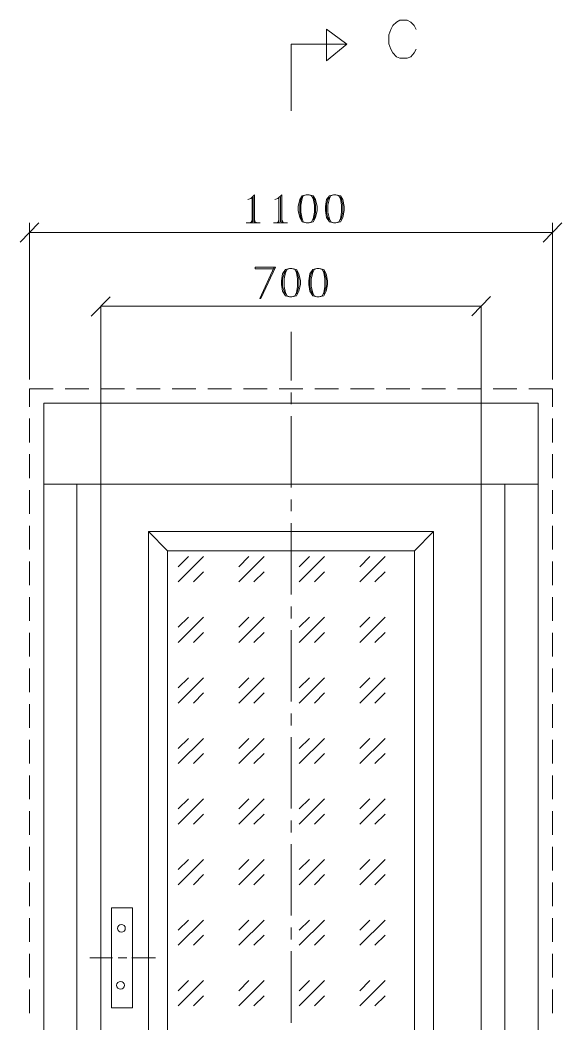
# Model space of a CAD drawing. Header units: inches. Extents: x 21 to 9510, y 4543 to 8390.
# Drawn here: x 243 to 1382, y 6280 to 8390 of the extents above; entities that cross this region are included whole.
import ezdxf

# ---------------------------------------------------------------- set-up
doc = ezdxf.new("R2010")
doc.units = ezdxf.units.IN
doc.header["$MEASUREMENT"] = 0

msp = doc.modelspace()

# ---------------------------------------------------------------- hatches: boundary and pattern name
h = msp.add_hatch()
h.set_pattern_fill('GOST_GLASS', color=256, scale=15)
h.set_pattern_definition([(45, (64723.8, -27919.7), (127.27922, 0), [75, -105]), (45, (64755.62, -27919.7), (127.27922, 0), [30, -150]), (45, (64723.8, -27887.88), (127.27922, 0), [30, -150])])
h.paths.add_polyline_path([(552.339, 5554.593), (1072.09, 5554.593), (1072.09, 7275.011), (552.339, 7275.011)])

# ---------------------------------------------------------------- linework, layer by layer
at = {"color": 7, "linetype": 'Continuous', "lineweight": 20, "transparency": 33554666}
for p, q in [((362.09, 7415.011, -137), (362.09, 5414.593, -137)), ((362.09, 7415.011, -137), (362.09, 5414.593, -137)), ((1212.09, 7415.011, -137), (1212.09, 5414.593, -137)), ((1212.09, 7415.011, -137), (1212.09, 5414.593, -137)), ((1262.09, 7415.011, -137), (1262.09, 5414.593, -137)), ((1262.09, 7415.011, -137), (1262.09, 5414.593, -137)), ((436.7, 6419.324, -137), (389.308, 6419.324, -137)), ((436.7, 6419.324, -137), (389.308, 6419.324, -137)), ((466.926, 6419.324, -137), (448.641, 6419.324, -137)), ((466.926, 6419.324, -137), (448.641, 6419.324, -137)), ((477.506, 6419.324, -137), (527.081, 6419.324, -137)), ((477.506, 6419.324, -137), (527.081, 6419.324, -137))]:
    msp.add_line(p, q, dxfattribs=at)
at = {"color": 7, "linetype": 'Continuous', "lineweight": 20, "transparency": 33554666, "elevation": -137}
for points in [[(1075.463, 8370.303), (1071.297, 8378.634), (1064.008, 8385.923), (1056.719, 8390.089), (1041.098, 8390.089), (1033.809, 8385.923), (1026.52, 8378.634), (1022.354, 8370.303), (1018.189, 8358.848), (1018.189, 8340.104), (1022.354, 8328.649), (1026.52, 8321.36), (1033.809, 8313.029), (1041.098, 8309.905), (1056.719, 8309.905), (1064.008, 8313.029), (1071.297, 8321.36), (1075.463, 8328.649)], [(1075.463, 8370.303), (1071.297, 8378.634), (1064.008, 8385.923), (1056.719, 8390.089), (1041.098, 8390.089), (1033.809, 8385.923), (1026.52, 8378.634), (1022.354, 8370.303), (1018.189, 8358.848), (1018.189, 8340.104), (1022.354, 8328.649), (1026.52, 8321.36), (1033.809, 8313.029), (1041.098, 8309.905), (1056.719, 8309.905), (1064.008, 8313.029), (1071.297, 8321.36), (1075.463, 8328.649)], [(887.191, 8370.963), (929.887, 8339.723), (887.191, 8304.318)], [(887.191, 8370.963), (887.191, 8304.318), (887.191, 8304.318)], [(887.191, 8370.963), (929.887, 8339.723), (887.191, 8304.318)], [(887.191, 8370.963), (887.191, 8304.318), (887.191, 8304.318)], [(812.215, 8339.723), (929.887, 8339.723), (929.887, 8339.723)], [(812.215, 8199.142), (812.215, 8339.723), (812.215, 8339.723)], [(812.215, 8339.723), (929.887, 8339.723), (929.887, 8339.723)], [(812.215, 8199.142), (812.215, 8339.723), (812.215, 8339.723)], [(735.822, 7963.799), (735.822, 8023.155), (727.491, 8014.824), (721.243, 8012.742)], [(735.822, 7963.799), (735.822, 8023.155), (727.491, 8014.824), (721.243, 8012.742)], [(730.615, 8017.949), (730.615, 7963.799), (730.615, 7963.799)], [(730.615, 8017.949), (730.615, 7963.799), (730.615, 7963.799)], [(732.698, 8017.949), (732.698, 7965.881), (732.698, 7965.881)], [(732.698, 8017.949), (732.698, 7965.881), (732.698, 7965.881)], [(793.096, 7963.799), (793.096, 8023.155), (784.765, 8014.824), (778.517, 8012.742)], [(793.096, 7963.799), (793.096, 8023.155), (784.765, 8014.824), (778.517, 8012.742)], [(786.848, 8017.949), (786.848, 7963.799), (786.848, 7963.799)], [(786.848, 8017.949), (786.848, 7963.799), (786.848, 7963.799)], [(789.972, 8017.949), (789.972, 7965.881), (789.972, 7965.881)], [(789.972, 8017.949), (789.972, 7965.881), (789.972, 7965.881)], [(835.791, 8017.949), (832.667, 8012.742), (830.584, 8001.287), (830.584, 7986.708), (832.667, 7975.253), (835.791, 7970.047)], [(835.791, 8017.949), (832.667, 8012.742), (830.584, 8001.287), (830.584, 7986.708), (832.667, 7975.253), (835.791, 7970.047)], [(844.121, 8023.155), (837.873, 8021.073), (835.791, 8014.824), (832.667, 8001.287), (832.667, 7986.708), (835.791, 7972.129), (837.873, 7965.881), (844.121, 7963.799)], [(844.121, 8023.155), (837.873, 8021.073), (835.791, 8014.824), (832.667, 8001.287), (832.667, 7986.708), (835.791, 7972.129), (837.873, 7965.881), (844.121, 7963.799)], [(850.369, 7963.799), (855.576, 7965.881), (858.7, 7972.129), (861.824, 7986.708), (861.824, 8001.287), (858.7, 8014.824), (855.576, 8021.073), (850.369, 8023.155)], [(850.369, 7963.799), (855.576, 7965.881), (858.7, 7972.129), (861.824, 7986.708), (861.824, 8001.287), (858.7, 8014.824), (855.576, 8021.073), (850.369, 8023.155)], [(858.7, 7970.047), (861.824, 7975.253), (863.907, 7986.708), (863.907, 8001.287), (861.824, 8012.742), (858.7, 8017.949)], [(858.7, 7970.047), (861.824, 7975.253), (863.907, 7986.708), (863.907, 8001.287), (861.824, 8012.742), (858.7, 8017.949)], [(893.064, 8017.949), (889.94, 8012.742), (886.816, 8001.287), (886.816, 7986.708), (889.94, 7975.253), (893.064, 7970.047)], [(893.064, 8017.949), (889.94, 8012.742), (886.816, 8001.287), (886.816, 7986.708), (889.94, 7975.253), (893.064, 7970.047)], [(901.395, 8023.155), (896.188, 8021.073), (893.064, 8014.824), (889.94, 8001.287), (889.94, 7986.708), (893.064, 7972.129), (896.188, 7965.881), (901.395, 7963.799)], [(901.395, 8023.155), (896.188, 8021.073), (893.064, 8014.824), (889.94, 8001.287), (889.94, 7986.708), (893.064, 7972.129), (896.188, 7965.881), (901.395, 7963.799)], [(906.602, 7963.799), (912.85, 7965.881), (915.974, 7972.129), (918.057, 7986.708), (918.057, 8001.287), (915.974, 8014.824), (912.85, 8021.073), (906.602, 8023.155)], [(906.602, 7963.799), (912.85, 7965.881), (915.974, 7972.129), (918.057, 7986.708), (918.057, 8001.287), (915.974, 8014.824), (912.85, 8021.073), (906.602, 8023.155)], [(915.974, 7970.047), (918.057, 7975.253), (921.181, 7986.708), (921.181, 8001.287), (918.057, 8012.742), (915.974, 8017.949)], [(915.974, 7970.047), (918.057, 7975.253), (921.181, 7986.708), (921.181, 8001.287), (918.057, 8012.742), (915.974, 8017.949)], [(282.172, 7963.799), (242.601, 7923.186), (242.601, 7923.186)], [(282.172, 7963.799), (242.601, 7923.186), (242.601, 7923.186)], [(262.386, 7634.735), (262.386, 7963.799), (262.386, 7963.799)], [(262.386, 7634.735), (262.386, 7963.799), (262.386, 7963.799)], [(718.119, 7963.799), (747.277, 7963.799), (747.277, 7963.799)], [(718.119, 7963.799), (747.277, 7963.799), (747.277, 7963.799)], [(730.615, 7965.881), (724.367, 7963.799), (724.367, 7963.799)], [(730.615, 7965.881), (724.367, 7963.799), (724.367, 7963.799)], [(730.615, 7970.047), (727.491, 7963.799), (727.491, 7963.799)], [(730.615, 7970.047), (727.491, 7963.799), (727.491, 7963.799)], [(735.822, 7970.047), (737.904, 7963.799), (737.904, 7963.799)], [(735.822, 7970.047), (737.904, 7963.799), (737.904, 7963.799)], [(735.822, 7965.881), (742.07, 7963.799), (742.07, 7963.799)], [(735.822, 7965.881), (742.07, 7963.799), (742.07, 7963.799)], [(775.393, 7963.799), (804.55, 7963.799), (804.55, 7963.799)], [(775.393, 7963.799), (804.55, 7963.799), (804.55, 7963.799)], [(786.848, 7965.881), (781.641, 7963.799), (781.641, 7963.799)], [(786.848, 7965.881), (781.641, 7963.799), (781.641, 7963.799)], [(786.848, 7970.047), (784.765, 7963.799), (784.765, 7963.799)], [(786.848, 7970.047), (784.765, 7963.799), (784.765, 7963.799)], [(793.096, 7970.047), (796.22, 7963.799), (796.22, 7963.799)], [(793.096, 7970.047), (796.22, 7963.799), (796.22, 7963.799)], [(793.096, 7965.881), (798.302, 7963.799), (798.302, 7963.799)], [(793.096, 7965.881), (798.302, 7963.799), (798.302, 7963.799)], [(1342.258, 7923.186), (1381.829, 7963.799), (1381.829, 7963.799)], [(1342.258, 7923.186), (1381.829, 7963.799), (1381.829, 7963.799)], [(1362.043, 7634.735), (1362.043, 7963.799), (1362.043, 7963.799)], [(1362.043, 7634.735), (1362.043, 7963.799), (1362.043, 7963.799)], [(262.386, 7944.013), (1362.043, 7944.013), (1362.043, 7944.013)], [(262.386, 7944.013), (1362.043, 7944.013), (1362.043, 7944.013)], [(776.608, 7867.407), (736.975, 7867.407), (736.975, 7870.62), (779.822, 7870.62), (748.758, 7805.28), (746.616, 7805.28), (776.608, 7870.62)], [(776.608, 7867.407), (736.975, 7867.407), (736.975, 7870.62), (779.822, 7870.62), (748.758, 7805.28), (746.616, 7805.28), (776.608, 7870.62)], [(800.76, 7862.789), (797.636, 7856.54), (794.512, 7846.127), (794.512, 7830.507), (797.636, 7820.094), (800.76, 7813.845)], [(800.76, 7862.789), (797.636, 7856.54), (794.512, 7846.127), (794.512, 7830.507), (797.636, 7820.094), (800.76, 7813.845)], [(809.091, 7867.995), (803.884, 7865.913), (800.76, 7859.665), (797.636, 7846.127), (797.636, 7830.507), (800.76, 7816.969), (803.884, 7810.721), (809.091, 7808.639)], [(809.091, 7867.995), (803.884, 7865.913), (800.76, 7859.665), (797.636, 7846.127), (797.636, 7830.507), (800.76, 7816.969), (803.884, 7810.721), (809.091, 7808.639)], [(814.298, 7808.639), (820.546, 7810.721), (823.67, 7816.969), (825.752, 7830.507), (825.752, 7846.127), (823.67, 7859.665), (820.546, 7865.913), (814.298, 7867.995)], [(814.298, 7808.639), (820.546, 7810.721), (823.67, 7816.969), (825.752, 7830.507), (825.752, 7846.127), (823.67, 7859.665), (820.546, 7865.913), (814.298, 7867.995)], [(823.67, 7813.845), (825.752, 7820.094), (828.876, 7830.507), (828.876, 7846.127), (825.752, 7856.54), (823.67, 7862.789)], [(823.67, 7813.845), (825.752, 7820.094), (828.876, 7830.507), (828.876, 7846.127), (825.752, 7856.54), (823.67, 7862.789)], [(858.034, 7862.789), (854.91, 7856.54), (851.786, 7846.127), (851.786, 7830.507), (854.91, 7820.094), (858.034, 7813.845)], [(858.034, 7862.789), (854.91, 7856.54), (851.786, 7846.127), (851.786, 7830.507), (854.91, 7820.094), (858.034, 7813.845)], [(858.034, 7862.789), (854.91, 7856.54), (851.786, 7846.127), (851.786, 7830.507), (854.91, 7820.094), (858.034, 7813.845)], [(858.034, 7862.789), (854.91, 7856.54), (851.786, 7846.127), (851.786, 7830.507), (854.91, 7820.094), (858.034, 7813.845)], [(866.365, 7867.995), (861.158, 7865.913), (858.034, 7859.665), (854.91, 7846.127), (854.91, 7830.507), (858.034, 7816.969), (861.158, 7810.721), (866.365, 7808.639)], [(866.365, 7867.995), (861.158, 7865.913), (858.034, 7859.665), (854.91, 7846.127), (854.91, 7830.507), (858.034, 7816.969), (861.158, 7810.721), (866.365, 7808.639)], [(866.365, 7867.995), (861.158, 7865.913), (858.034, 7859.665), (854.91, 7846.127), (854.91, 7830.507), (858.034, 7816.969), (861.158, 7810.721), (866.365, 7808.639)], [(866.365, 7867.995), (861.158, 7865.913), (858.034, 7859.665), (854.91, 7846.127), (854.91, 7830.507), (858.034, 7816.969), (861.158, 7810.721), (866.365, 7808.639)], [(871.571, 7808.639), (877.819, 7810.721), (880.943, 7816.969), (883.026, 7830.507), (883.026, 7846.127), (880.943, 7859.665), (877.819, 7865.913), (871.571, 7867.995)], [(871.571, 7808.639), (877.819, 7810.721), (880.943, 7816.969), (883.026, 7830.507), (883.026, 7846.127), (880.943, 7859.665), (877.819, 7865.913), (871.571, 7867.995)], [(871.571, 7808.639), (877.819, 7810.721), (880.943, 7816.969), (883.026, 7830.507), (883.026, 7846.127), (880.943, 7859.665), (877.819, 7865.913), (871.571, 7867.995)], [(871.571, 7808.639), (877.819, 7810.721), (880.943, 7816.969), (883.026, 7830.507), (883.026, 7846.127), (880.943, 7859.665), (877.819, 7865.913), (871.571, 7867.995)], [(880.943, 7813.845), (883.026, 7820.094), (886.15, 7830.507), (886.15, 7846.127), (883.026, 7856.54), (880.943, 7862.789)], [(880.943, 7813.845), (883.026, 7820.094), (886.15, 7830.507), (886.15, 7846.127), (883.026, 7856.54), (880.943, 7862.789)], [(880.943, 7813.845), (883.026, 7820.094), (886.15, 7830.507), (886.15, 7846.127), (883.026, 7856.54), (880.943, 7862.789)], [(880.943, 7813.845), (883.026, 7820.094), (886.15, 7830.507), (886.15, 7846.127), (883.026, 7856.54), (880.943, 7862.789)], [(431.865, 7808.639), (392.294, 7768.026), (392.294, 7768.026)], [(431.865, 7808.639), (392.294, 7768.026), (392.294, 7768.026)], [(1192.305, 7768.547), (1231.876, 7809.159), (1231.876, 7809.159)], [(1192.305, 7768.547), (1231.876, 7809.159), (1231.876, 7809.159)], [(412.339, 7415.011), (412.339, 7788.853), (412.339, 7788.853)], [(412.339, 7415.011), (412.339, 7788.853), (412.339, 7788.853)], [(412.587, 7788.853), (1212.09, 7788.853), (1212.09, 7788.853)], [(412.587, 7788.853), (1212.09, 7788.853), (1212.09, 7788.853)], [(1212.09, 7415.011), (1212.09, 7788.853), (1212.09, 7788.853)], [(1212.09, 7415.011), (1212.09, 7788.853), (1212.09, 7788.853)], [(812.215, 7632.652), (812.215, 7734.703), (812.215, 7734.703)], [(812.215, 7632.652), (812.215, 7734.703), (812.215, 7734.703)], [(262.386, 7577.461), (262.386, 7614.949), (312.371, 7614.949)], [(262.386, 7577.461), (262.386, 7614.949), (312.371, 7614.949)], [(337.363, 7614.949), (387.347, 7614.949), (387.347, 7614.949)], [(337.363, 7614.949), (387.347, 7614.949), (387.347, 7614.949)], [(412.339, 7614.949), (462.324, 7614.949), (462.324, 7614.949)], [(412.339, 7614.949), (462.324, 7614.949), (462.324, 7614.949)], [(487.316, 7614.949), (537.301, 7614.949), (537.301, 7614.949)], [(487.316, 7614.949), (537.301, 7614.949), (537.301, 7614.949)], [(562.293, 7614.949), (612.277, 7614.949), (612.277, 7614.949)], [(562.293, 7614.949), (612.277, 7614.949), (612.277, 7614.949)], [(637.269, 7614.949), (687.254, 7614.949), (687.254, 7614.949)], [(637.269, 7614.949), (687.254, 7614.949), (687.254, 7614.949)], [(712.246, 7614.949), (762.23, 7614.949), (762.23, 7614.949)], [(712.246, 7614.949), (762.23, 7614.949), (762.23, 7614.949)], [(787.223, 7614.949), (837.207, 7614.949), (837.207, 7614.949)], [(787.223, 7614.949), (837.207, 7614.949), (837.207, 7614.949)], [(812.215, 7582.668), (812.215, 7607.66), (812.215, 7607.66)], [(812.215, 7582.668), (812.215, 7607.66), (812.215, 7607.66)], [(862.199, 7614.949), (912.184, 7614.949), (912.184, 7614.949)], [(862.199, 7614.949), (912.184, 7614.949), (912.184, 7614.949)], [(937.176, 7614.949), (987.16, 7614.949), (987.16, 7614.949)], [(937.176, 7614.949), (987.16, 7614.949), (987.16, 7614.949)], [(1012.153, 7614.949), (1062.137, 7614.949), (1062.137, 7614.949)], [(1012.153, 7614.949), (1062.137, 7614.949), (1062.137, 7614.949)], [(1087.129, 7614.949), (1137.114, 7614.949), (1137.114, 7614.949)], [(1087.129, 7614.949), (1137.114, 7614.949), (1137.114, 7614.949)], [(1162.106, 7614.949), (1212.09, 7614.949), (1212.09, 7614.949)], [(1162.106, 7614.949), (1212.09, 7614.949), (1212.09, 7614.949)], [(1237.082, 7614.949), (1287.067, 7614.949), (1287.067, 7614.949)], [(1237.082, 7614.949), (1287.067, 7614.949), (1287.067, 7614.949)], [(1312.059, 7614.949), (1362.043, 7614.949), (1362.043, 7577.461)], [(1312.059, 7614.949), (1362.043, 7614.949), (1362.043, 7577.461)], [(292.585, 5414.593), (292.585, 7584.75), (1331.845, 7584.75), (1331.845, 5414.593)], [(292.585, 5414.593), (292.585, 7584.75), (1331.845, 7584.75), (1331.845, 5414.593)], [(262.386, 7502.484), (262.386, 7552.469), (262.386, 7552.469)], [(262.386, 7502.484), (262.386, 7552.469), (262.386, 7552.469)], [(812.215, 7407.722), (812.215, 7557.675), (812.215, 7557.675)], [(812.215, 7407.722), (812.215, 7557.675), (812.215, 7557.675)], [(1362.043, 7552.469), (1362.043, 7502.484), (1362.043, 7502.484)], [(1362.043, 7552.469), (1362.043, 7502.484), (1362.043, 7502.484)], [(262.386, 7427.508), (262.386, 7477.492), (262.386, 7477.492)], [(262.386, 7427.508), (262.386, 7477.492), (262.386, 7477.492)], [(1362.043, 7477.492), (1362.043, 7427.508), (1362.043, 7427.508)], [(1362.043, 7477.492), (1362.043, 7427.508), (1362.043, 7427.508)], [(412.339, 7415.011), (292.585, 7415.011), (292.585, 7415.011)], [(412.339, 7415.011), (292.585, 7415.011), (292.585, 7415.011)], [(412.339, 5414.593), (412.339, 7415.011), (1212.09, 7415.011), (1212.09, 5414.593)], [(412.339, 5414.593), (412.339, 7415.011), (1212.09, 7415.011), (1212.09, 5414.593)], [(1212.09, 7415.011), (1331.845, 7415.011), (1331.845, 7415.011)], [(1212.09, 7415.011), (1331.845, 7415.011), (1331.845, 7415.011)], [(262.386, 7352.531), (262.386, 7402.515), (262.386, 7402.515)], [(262.386, 7352.531), (262.386, 7402.515), (262.386, 7402.515)], [(1362.043, 7402.515), (1362.043, 7352.531), (1362.043, 7352.531)], [(1362.043, 7402.515), (1362.043, 7352.531), (1362.043, 7352.531)], [(812.215, 7357.738), (812.215, 7382.73), (812.215, 7382.73)], [(812.215, 7357.738), (812.215, 7382.73), (812.215, 7382.73)], [(262.386, 7277.554), (262.386, 7327.539), (262.386, 7327.539)], [(262.386, 7277.554), (262.386, 7327.539), (262.386, 7327.539)], [(812.215, 7182.792), (812.215, 7332.745), (812.215, 7332.745)], [(812.215, 7182.792), (812.215, 7332.745), (812.215, 7332.745)], [(1362.043, 7327.539), (1362.043, 7277.554), (1362.043, 7277.554)], [(1362.043, 7327.539), (1362.043, 7277.554), (1362.043, 7277.554)], [(512.339, 7315.011), (552.339, 7275.011)], [(512.339, 7315.011), (552.339, 7275.011)], [(1072.09, 7275.011), (1112.09, 7315.011)], [(1072.09, 7275.011), (1112.09, 7315.011)], [(262.386, 7202.578), (262.386, 7252.562), (262.386, 7252.562)], [(262.386, 7202.578), (262.386, 7252.562), (262.386, 7252.562)], [(1362.043, 7252.562), (1362.043, 7202.578), (1362.043, 7202.578)], [(1362.043, 7252.562), (1362.043, 7202.578), (1362.043, 7202.578)], [(262.386, 7127.601), (262.386, 7177.585), (262.386, 7177.585)], [(262.386, 7127.601), (262.386, 7177.585), (262.386, 7177.585)], [(1362.043, 7177.585), (1362.043, 7127.601), (1362.043, 7127.601)], [(1362.043, 7177.585), (1362.043, 7127.601), (1362.043, 7127.601)], [(812.215, 7132.808), (812.215, 7157.8), (812.215, 7157.8)], [(812.215, 7132.808), (812.215, 7157.8), (812.215, 7157.8)], [(262.386, 7052.624), (262.386, 7102.609), (262.386, 7102.609)], [(262.386, 7052.624), (262.386, 7102.609), (262.386, 7102.609)], [(812.215, 6957.862), (812.215, 7107.816), (812.215, 7107.816)], [(812.215, 6957.862), (812.215, 7107.816), (812.215, 7107.816)], [(1362.043, 7102.609), (1362.043, 7052.624), (1362.043, 7052.624)], [(1362.043, 7102.609), (1362.043, 7052.624), (1362.043, 7052.624)], [(262.386, 6977.648), (262.386, 7027.632), (262.386, 7027.632)], [(262.386, 6977.648), (262.386, 7027.632), (262.386, 7027.632)], [(1362.043, 7027.632), (1362.043, 6977.648), (1362.043, 6977.648)], [(1362.043, 7027.632), (1362.043, 6977.648), (1362.043, 6977.648)], [(262.386, 6902.671), (262.386, 6952.656), (262.386, 6952.656)], [(262.386, 6902.671), (262.386, 6952.656), (262.386, 6952.656)], [(1362.043, 6952.656), (1362.043, 6902.671), (1362.043, 6902.671)], [(1362.043, 6952.656), (1362.043, 6902.671), (1362.043, 6902.671)], [(812.215, 6907.878), (812.215, 6932.87), (812.215, 6932.87)], [(812.215, 6907.878), (812.215, 6932.87), (812.215, 6932.87)], [(262.386, 6827.694), (262.386, 6877.679), (262.386, 6877.679)], [(262.386, 6827.694), (262.386, 6877.679), (262.386, 6877.679)], [(812.215, 6732.932), (812.215, 6882.886), (812.215, 6882.886)], [(812.215, 6732.932), (812.215, 6882.886), (812.215, 6882.886)], [(1362.043, 6877.679), (1362.043, 6827.694), (1362.043, 6827.694)], [(1362.043, 6877.679), (1362.043, 6827.694), (1362.043, 6827.694)], [(262.386, 6752.718), (262.386, 6802.702), (262.386, 6802.702)], [(262.386, 6752.718), (262.386, 6802.702), (262.386, 6802.702)], [(1362.043, 6802.702), (1362.043, 6752.718), (1362.043, 6752.718)], [(1362.043, 6802.702), (1362.043, 6752.718), (1362.043, 6752.718)], [(262.386, 6677.741), (262.386, 6727.726), (262.386, 6727.726)], [(262.386, 6677.741), (262.386, 6727.726), (262.386, 6727.726)], [(1362.043, 6727.726), (1362.043, 6677.741), (1362.043, 6677.741)], [(1362.043, 6727.726), (1362.043, 6677.741), (1362.043, 6677.741)], [(812.215, 6682.948), (812.215, 6707.94), (812.215, 6707.94)], [(812.215, 6682.948), (812.215, 6707.94), (812.215, 6707.94)], [(262.386, 6602.765), (262.386, 6652.749), (262.386, 6652.749)], [(262.386, 6602.765), (262.386, 6652.749), (262.386, 6652.749)], [(812.215, 6508.002), (812.215, 6657.956), (812.215, 6657.956)], [(812.215, 6508.002), (812.215, 6657.956), (812.215, 6657.956)], [(1362.043, 6652.749), (1362.043, 6602.765), (1362.043, 6602.765)], [(1362.043, 6652.749), (1362.043, 6602.765), (1362.043, 6602.765)], [(262.386, 6527.788), (262.386, 6577.772), (262.386, 6577.772)], [(262.386, 6527.788), (262.386, 6577.772), (262.386, 6577.772)], [(1362.043, 6577.772), (1362.043, 6527.788), (1362.043, 6527.788)], [(1362.043, 6577.772), (1362.043, 6527.788), (1362.043, 6527.788)], [(262.386, 6452.811), (262.386, 6502.796), (262.386, 6502.796)], [(262.386, 6452.811), (262.386, 6502.796), (262.386, 6502.796)], [(1362.043, 6502.796), (1362.043, 6452.811), (1362.043, 6452.811)], [(1362.043, 6502.796), (1362.043, 6452.811), (1362.043, 6452.811)], [(812.215, 6458.018), (812.215, 6483.01), (812.215, 6483.01)], [(812.215, 6458.018), (812.215, 6483.01), (812.215, 6483.01)], [(262.386, 6377.835), (262.386, 6427.819), (262.386, 6427.819)], [(262.386, 6377.835), (262.386, 6427.819), (262.386, 6427.819)], [(812.215, 6283.073), (812.215, 6433.026), (812.215, 6433.026)], [(812.215, 6283.073), (812.215, 6433.026), (812.215, 6433.026)], [(1362.043, 6427.819), (1362.043, 6377.835), (1362.043, 6377.835)], [(1362.043, 6427.819), (1362.043, 6377.835), (1362.043, 6377.835)], [(262.386, 6302.858), (262.386, 6352.842), (262.386, 6352.842)], [(262.386, 6302.858), (262.386, 6352.842), (262.386, 6352.842)], [(1362.043, 6352.842), (1362.043, 6302.858), (1362.043, 6302.858)], [(1362.043, 6352.842), (1362.043, 6302.858), (1362.043, 6302.858)]]:
    msp.add_lwpolyline(points, dxfattribs=at)
for points in [[(844.121, 8023.155), (835.791, 8021.073), (830.584, 8012.742), (827.46, 7998.163), (827.46, 7989.832), (830.584, 7975.253), (835.791, 7965.881), (844.121, 7963.799), (850.369, 7963.799), (858.7, 7965.881), (863.907, 7975.253), (867.031, 7989.832), (867.031, 7998.163), (863.907, 8012.742), (858.7, 8021.073), (850.369, 8023.155)], [(844.121, 8023.155), (835.791, 8021.073), (830.584, 8012.742), (827.46, 7998.163), (827.46, 7989.832), (830.584, 7975.253), (835.791, 7965.881), (844.121, 7963.799), (850.369, 7963.799), (858.7, 7965.881), (863.907, 7975.253), (867.031, 7989.832), (867.031, 7998.163), (863.907, 8012.742), (858.7, 8021.073), (850.369, 8023.155)], [(901.395, 8023.155), (893.064, 8021.073), (886.816, 8012.742), (884.734, 7998.163), (884.734, 7989.832), (886.816, 7975.253), (893.064, 7965.881), (901.395, 7963.799), (906.602, 7963.799), (915.974, 7965.881), (921.181, 7975.253), (924.305, 7989.832), (924.305, 7998.163), (921.181, 8012.742), (915.974, 8021.073), (906.602, 8023.155)], [(901.395, 8023.155), (893.064, 8021.073), (886.816, 8012.742), (884.734, 7998.163), (884.734, 7989.832), (886.816, 7975.253), (893.064, 7965.881), (901.395, 7963.799), (906.602, 7963.799), (915.974, 7965.881), (921.181, 7975.253), (924.305, 7989.832), (924.305, 7998.163), (921.181, 8012.742), (915.974, 8021.073), (906.602, 8023.155)], [(809.091, 7867.995), (800.76, 7865.913), (794.512, 7856.54), (792.429, 7841.962), (792.429, 7834.672), (794.512, 7820.094), (800.76, 7810.721), (809.091, 7808.639), (814.298, 7808.639), (823.67, 7810.721), (828.876, 7820.094), (832, 7834.672), (832, 7841.962), (828.876, 7856.54), (823.67, 7865.913), (814.298, 7867.995)], [(809.091, 7867.995), (800.76, 7865.913), (794.512, 7856.54), (792.429, 7841.962), (792.429, 7834.672), (794.512, 7820.094), (800.76, 7810.721), (809.091, 7808.639), (814.298, 7808.639), (823.67, 7810.721), (828.876, 7820.094), (832, 7834.672), (832, 7841.962), (828.876, 7856.54), (823.67, 7865.913), (814.298, 7867.995)], [(866.365, 7867.995), (858.034, 7865.913), (851.786, 7856.54), (849.703, 7841.962), (849.703, 7834.672), (851.786, 7820.094), (858.034, 7810.721), (866.365, 7808.639), (871.571, 7808.639), (880.943, 7810.721), (886.15, 7820.094), (889.274, 7834.672), (889.274, 7841.962), (886.15, 7856.54), (880.943, 7865.913), (871.571, 7867.995)], [(866.365, 7867.995), (858.034, 7865.913), (851.786, 7856.54), (849.703, 7841.962), (849.703, 7834.672), (851.786, 7820.094), (858.034, 7810.721), (866.365, 7808.639), (871.571, 7808.639), (880.943, 7810.721), (886.15, 7820.094), (889.274, 7834.672), (889.274, 7841.962), (886.15, 7856.54), (880.943, 7865.913), (871.571, 7867.995)], [(866.365, 7867.995), (858.034, 7865.913), (851.786, 7856.54), (849.703, 7841.962), (849.703, 7834.672), (851.786, 7820.094), (858.034, 7810.721), (866.365, 7808.639), (871.571, 7808.639), (880.943, 7810.721), (886.15, 7820.094), (889.274, 7834.672), (889.274, 7841.962), (886.15, 7856.54), (880.943, 7865.913), (871.571, 7867.995)], [(866.365, 7867.995), (858.034, 7865.913), (851.786, 7856.54), (849.703, 7841.962), (849.703, 7834.672), (851.786, 7820.094), (858.034, 7810.721), (866.365, 7808.639), (871.571, 7808.639), (880.943, 7810.721), (886.15, 7820.094), (889.274, 7834.672), (889.274, 7841.962), (886.15, 7856.54), (880.943, 7865.913), (871.571, 7867.995)], [(412.339, 7415.011), (1212.09, 7415.011), (1212.09, 5414.593), (412.339, 5414.593)], [(412.339, 7415.011), (1212.09, 7415.011), (1212.09, 5414.593), (412.339, 5414.593)], [(512.339, 7315.011), (1112.09, 7315.011), (1112.09, 5514.593), (512.339, 5514.593)], [(512.339, 7315.011), (1112.09, 7315.011), (1112.09, 5514.593), (512.339, 5514.593)], [(552.339, 7275.011), (1072.09, 7275.011), (1072.09, 5554.593), (552.339, 5554.593)], [(552.339, 7275.011), (1072.09, 7275.011), (1072.09, 5554.593), (552.339, 5554.593)], [(479.106, 6524.699), (434.659, 6524.699), (434.659, 6313.948), (479.106, 6313.948)], [(479.106, 6524.699), (434.659, 6524.699), (434.659, 6313.948), (479.106, 6313.948)]]:
    msp.add_lwpolyline(points, close=True, dxfattribs=at)
at = {"color": 7, "linetype": 'Continuous', "lineweight": 20, "transparency": 33554666}
for centre in [(455.715, 6481.288, -137), (455.715, 6481.288, -137), (453.8, 6361.692, -137), (453.8, 6361.692, -137)]:
    msp.add_circle(centre, 8.178, dxfattribs=at)

doc.saveas('drawing.dxf')
